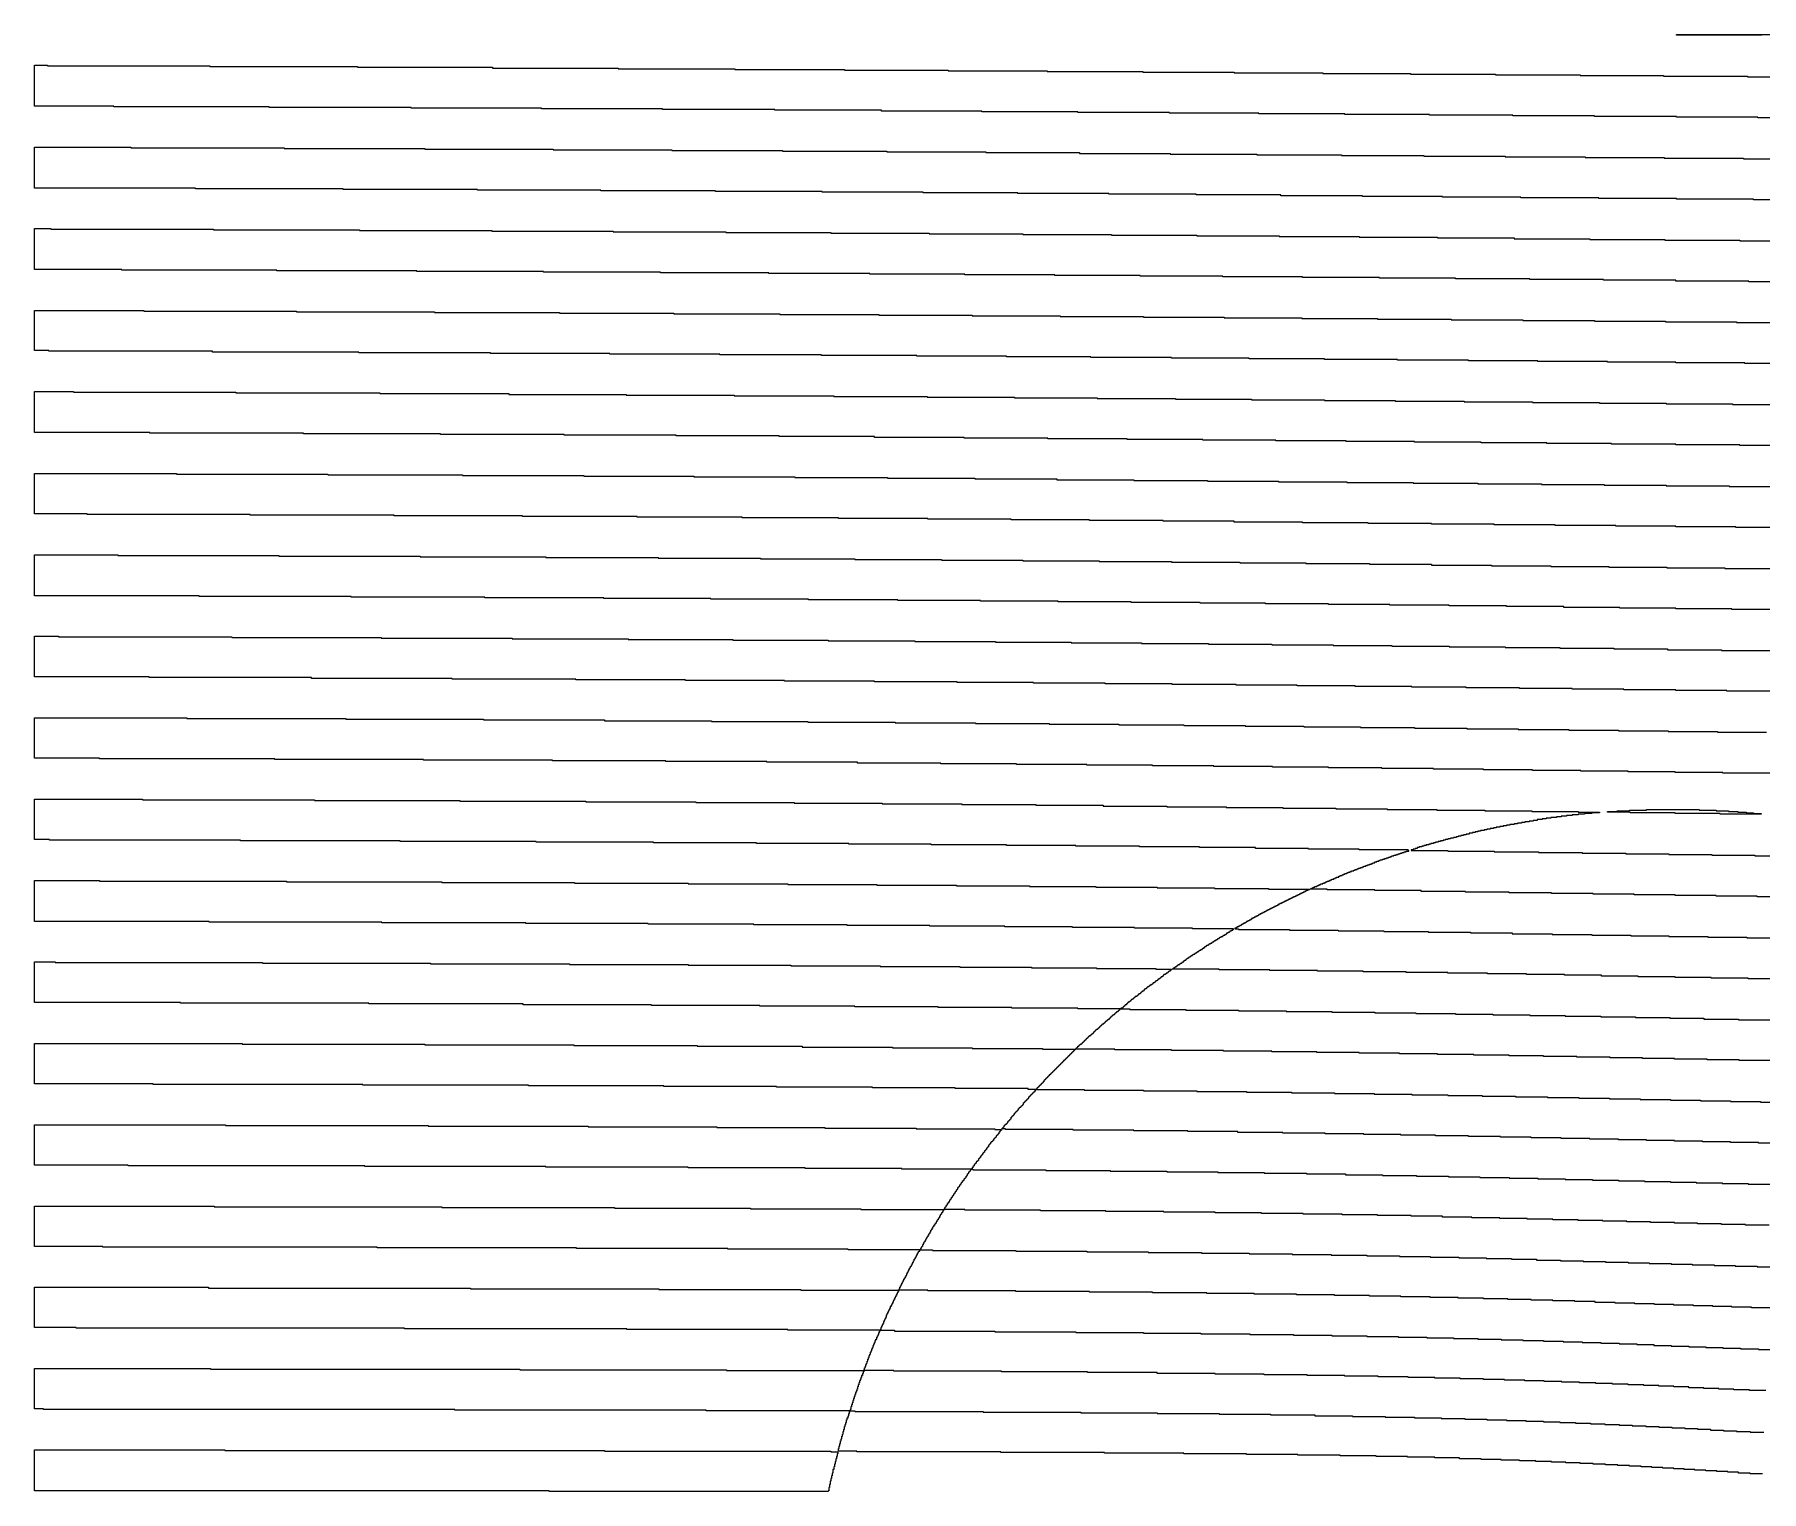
# Model space of a CAD drawing. Extents: x 600 to 5400, y 600 to 5400.
# Drawn here: x 600 to 3130, y 3266 to 5400 of the extents above; entities that cross this region are included whole.
import ezdxf

# ---------------------------------------------------------------- set-up
doc = ezdxf.new("R2010")
doc.units = 0
doc.layers.add('LG_11_W2000_ZP600_INV_LL', color=5, linetype='CONTINUOUS')

msp = doc.modelspace()

# ---------------------------------------------------------------- linework, layer by layer
at = {"layer": 'LG_11_W2000_ZP600_INV_LL'}
for points in [[(3131, 5399), (3006, 5399), (3006, 5400), (5400, 5400)], [(3245, 5278), (3125, 5278), (3125, 5279), (3006, 5279), (3006, 5280), (2886, 5280), (2886, 5281), (2766, 5281), (2766, 5282), (2644, 5282), (2644, 5283), (2520, 5283), (2520, 5284), (2394, 5284), (2394, 5285), (2263, 5285), (2263, 5286), (2129, 5286), (2129, 5287), (1988, 5287), (1988, 5288), (1841, 5288), (1841, 5289), (1685, 5289), (1685, 5290), (1520, 5290), (1520, 5291), (1343, 5291), (1343, 5292), (1152, 5292), (1152, 5293), (944, 5293), (944, 5294), (716, 5294), (716, 5295), (600, 5295), (600, 5355), (619, 5355), (619, 5354), (857, 5354), (857, 5353), (1073, 5353), (1073, 5352), (1271, 5352), (1271, 5351), (1455, 5351), (1455, 5350), (1626, 5350), (1626, 5349), (1787, 5349), (1787, 5348), (1939, 5348), (1939, 5347), (2084, 5347), (2084, 5346), (2224, 5346), (2224, 5345), (2358, 5345), (2358, 5344), (2488, 5344), (2488, 5343), (2616, 5343), (2616, 5342), (2741, 5342), (2741, 5341), (2865, 5341), (2865, 5340), (2987, 5340), (2987, 5339), (3110, 5339), (3110, 5338), (3233, 5338)], [(3232, 5158), (3119, 5158), (3119, 5159), (3006, 5159), (3006, 5160), (2892, 5160), (2892, 5161), (2778, 5161), (2778, 5162), (2663, 5162), (2663, 5163), (2546, 5163), (2546, 5164), (2426, 5164), (2426, 5165), (2302, 5165), (2302, 5166), (2174, 5166), (2174, 5167), (2041, 5167), (2041, 5168), (1902, 5168), (1902, 5169), (1754, 5169), (1754, 5170), (1598, 5170), (1598, 5171), (1430, 5171), (1430, 5172), (1249, 5172), (1249, 5173), (1052, 5173), (1052, 5174), (836, 5174), (836, 5175), (600, 5175), (600, 5235), (741, 5235), (741, 5234), (966, 5234), (966, 5233), (1172, 5233), (1172, 5232), (1360, 5232), (1360, 5231), (1534, 5231), (1534, 5230), (1696, 5230), (1696, 5229), (1849, 5229), (1849, 5228), (1994, 5228), (1994, 5227), (2131, 5227), (2131, 5226), (2264, 5226), (2264, 5225), (2391, 5225), (2391, 5224), (2515, 5224), (2515, 5223), (2636, 5223), (2636, 5222), (2755, 5222), (2755, 5221), (2872, 5221), (2872, 5220), (2988, 5220), (2988, 5219), (3104, 5219), (3104, 5218), (3221, 5218)], [(3220, 5038), (3112, 5038), (3112, 5039), (3005, 5039), (3005, 5040), (2899, 5040), (2899, 5041), (2791, 5041), (2791, 5042), (2682, 5042), (2682, 5043), (2571, 5043), (2571, 5044), (2458, 5044), (2458, 5045), (2341, 5045), (2341, 5046), (2220, 5046), (2220, 5047), (2095, 5047), (2095, 5048), (1963, 5048), (1963, 5049), (1824, 5049), (1824, 5050), (1676, 5050), (1676, 5051), (1517, 5051), (1517, 5052), (1346, 5052), (1346, 5053), (1160, 5053), (1160, 5054), (955, 5054), (955, 5055), (728, 5055), (728, 5056), (600, 5056), (600, 5116), (624, 5116), (624, 5115), (862, 5115), (862, 5114), (1076, 5114), (1076, 5113), (1270, 5113), (1270, 5112), (1448, 5112), (1448, 5111), (1613, 5111), (1613, 5110), (1767, 5110), (1767, 5109), (1911, 5109), (1911, 5108), (2048, 5108), (2048, 5107), (2178, 5107), (2178, 5106), (2303, 5106), (2303, 5105), (2424, 5105), (2424, 5104), (2541, 5104), (2541, 5103), (2656, 5103), (2656, 5102), (2768, 5102), (2768, 5101), (2879, 5101), (2879, 5100), (2989, 5100), (2989, 5099), (3099, 5099), (3099, 5098), (3209, 5098)], [(3207, 4918), (3106, 4918), (3106, 4919), (3005, 4919), (3005, 4920), (2905, 4920), (2905, 4921), (2803, 4921), (2803, 4922), (2701, 4922), (2701, 4923), (2597, 4923), (2597, 4924), (2490, 4924), (2490, 4925), (2380, 4925), (2380, 4926), (2266, 4926), (2266, 4927), (2148, 4927), (2148, 4928), (2024, 4928), (2024, 4929), (1893, 4929), (1893, 4930), (1753, 4930), (1753, 4931), (1604, 4931), (1604, 4932), (1443, 4932), (1443, 4933), (1268, 4933), (1268, 4934), (1075, 4934), (1075, 4935), (861, 4935), (861, 4936), (621, 4936), (621, 4937), (600, 4937), (600, 4996), (760, 4996), (760, 4995), (984, 4995), (984, 4994), (1186, 4994), (1186, 4993), (1369, 4993), (1369, 4992), (1537, 4992), (1537, 4991), (1692, 4991), (1692, 4990), (1837, 4990), (1837, 4989), (1974, 4989), (1974, 4988), (2103, 4988), (2103, 4987), (2225, 4987), (2225, 4986), (2343, 4986), (2343, 4985), (2457, 4985), (2457, 4984), (2568, 4984), (2568, 4983), (2676, 4983), (2676, 4982), (2781, 4982), (2781, 4981), (2886, 4981), (2886, 4980), (2990, 4980), (2990, 4979), (3094, 4979), (3094, 4978), (3198, 4978)], [(3194, 4798), (3099, 4798), (3099, 4799), (3005, 4799), (3005, 4800), (2911, 4800), (2911, 4801), (2816, 4801), (2816, 4802), (2720, 4802), (2720, 4803), (2622, 4803), (2622, 4804), (2522, 4804), (2522, 4805), (2419, 4805), (2419, 4806), (2312, 4806), (2312, 4807), (2201, 4807), (2201, 4808), (2085, 4808), (2085, 4809), (1962, 4809), (1962, 4810), (1831, 4810), (1831, 4811), (1691, 4811), (1691, 4812), (1540, 4812), (1540, 4813), (1376, 4813), (1376, 4814), (1195, 4814), (1195, 4815), (994, 4815), (994, 4816), (769, 4816), (769, 4817), (600, 4817), (600, 4877), (657, 4877), (657, 4876), (895, 4876), (895, 4875), (1106, 4875), (1106, 4874), (1295, 4874), (1295, 4873), (1467, 4873), (1467, 4872), (1625, 4872), (1625, 4871), (1771, 4871), (1771, 4870), (1908, 4870), (1908, 4869), (2036, 4869), (2036, 4868), (2157, 4868), (2157, 4867), (2272, 4867), (2272, 4866), (2383, 4866), (2383, 4865), (2490, 4865), (2490, 4864), (2594, 4864), (2594, 4863), (2695, 4863), (2695, 4862), (2795, 4862), (2795, 4861), (2893, 4861), (2893, 4860), (2991, 4860), (2991, 4859), (3088, 4859), (3088, 4858), (3186, 4858)], [(3181, 4678), (3093, 4678), (3093, 4679), (3005, 4679), (3005, 4680), (2917, 4680), (2917, 4681), (2828, 4681), (2828, 4682), (2739, 4682), (2739, 4683), (2647, 4683), (2647, 4684), (2554, 4684), (2554, 4685), (2458, 4685), (2458, 4686), (2358, 4686), (2358, 4687), (2254, 4687), (2254, 4688), (2146, 4688), (2146, 4689), (2031, 4689), (2031, 4690), (1909, 4690), (1909, 4691), (1778, 4691), (1778, 4692), (1637, 4692), (1637, 4693), (1483, 4693), (1483, 4694), (1315, 4694), (1315, 4695), (1127, 4695), (1127, 4696), (916, 4696), (916, 4697), (677, 4697), (677, 4698), (600, 4698), (600, 4757), (808, 4757), (808, 4756), (1030, 4756), (1030, 4755), (1227, 4755), (1227, 4754), (1405, 4754), (1405, 4753), (1566, 4753), (1566, 4752), (1714, 4752), (1714, 4751), (1850, 4751), (1850, 4750), (1978, 4750), (1978, 4749), (2098, 4749), (2098, 4748), (2211, 4748), (2211, 4747), (2319, 4747), (2319, 4746), (2423, 4746), (2423, 4745), (2523, 4745), (2523, 4744), (2620, 4744), (2620, 4743), (2715, 4743), (2715, 4742), (2808, 4742), (2808, 4741), (2900, 4741), (2900, 4740), (2991, 4740), (2991, 4739), (3083, 4739), (3083, 4738), (3174, 4738)], [(3169, 4558), (3087, 4558), (3087, 4559), (3005, 4559), (3005, 4560), (2923, 4560), (2923, 4561), (2841, 4561), (2841, 4562), (2757, 4562), (2757, 4563), (2673, 4563), (2673, 4564), (2586, 4564), (2586, 4565), (2496, 4565), (2496, 4566), (2404, 4566), (2404, 4567), (2308, 4567), (2308, 4568), (2207, 4568), (2207, 4569), (2100, 4569), (2100, 4570), (1986, 4570), (1986, 4571), (1865, 4571), (1865, 4572), (1734, 4572), (1734, 4573), (1591, 4573), (1591, 4574), (1434, 4574), (1434, 4575), (1260, 4575), (1260, 4576), (1064, 4576), (1064, 4577), (841, 4577), (841, 4578), (600, 4578), (600, 4638), (722, 4638), (722, 4637), (958, 4637), (958, 4636), (1165, 4636), (1165, 4635), (1349, 4635), (1349, 4634), (1514, 4634), (1514, 4633), (1664, 4633), (1664, 4632), (1802, 4632), (1802, 4631), (1929, 4631), (1929, 4630), (2048, 4630), (2048, 4629), (2160, 4629), (2160, 4628), (2266, 4628), (2266, 4627), (2366, 4627), (2366, 4626), (2463, 4626), (2463, 4625), (2556, 4625), (2556, 4624), (2647, 4624), (2647, 4623), (2735, 4623), (2735, 4622), (2822, 4622), (2822, 4621), (2907, 4621), (2907, 4620), (2992, 4620), (2992, 4619), (3077, 4619), (3077, 4618), (3162, 4618)], [(3156, 4438), (3080, 4438), (3080, 4439), (3005, 4439), (3005, 4440), (2929, 4440), (2929, 4441), (2853, 4441), (2853, 4442), (2776, 4442), (2776, 4443), (2698, 4443), (2698, 4444), (2618, 4444), (2618, 4445), (2535, 4445), (2535, 4446), (2450, 4446), (2450, 4447), (2361, 4447), (2361, 4448), (2267, 4448), (2267, 4449), (2169, 4449), (2169, 4450), (2064, 4450), (2064, 4451), (1952, 4451), (1952, 4452), (1831, 4452), (1831, 4453), (1699, 4453), (1699, 4454), (1554, 4454), (1554, 4455), (1393, 4455), (1393, 4456), (1212, 4456), (1212, 4457), (1006, 4457), (1006, 4458), (768, 4458), (768, 4459), (600, 4459), (600, 4519), (635, 4519), (635, 4518), (889, 4518), (889, 4517), (1108, 4517), (1108, 4516), (1300, 4516), (1300, 4515), (1470, 4515), (1470, 4514), (1623, 4514), (1623, 4513), (1763, 4513), (1763, 4512), (1890, 4512), (1890, 4511), (2008, 4511), (2008, 4510), (2119, 4510), (2119, 4509), (2222, 4509), (2222, 4508), (2320, 4508), (2320, 4507), (2413, 4507), (2413, 4506), (2503, 4506), (2503, 4505), (2589, 4505), (2589, 4504), (2673, 4504), (2673, 4503), (2755, 4503), (2755, 4502), (2835, 4502), (2835, 4501), (2914, 4501), (2914, 4500), (2993, 4500), (2993, 4499), (3072, 4499), (3072, 4498), (3150, 4498)], [(3143, 4318), (3074, 4318), (3074, 4319), (3004, 4319), (3004, 4320), (2935, 4320), (2935, 4321), (2866, 4321), (2866, 4322), (2795, 4322), (2795, 4323), (2723, 4323), (2723, 4324), (2650, 4324), (2650, 4325), (2574, 4325), (2574, 4326), (2496, 4326), (2496, 4327), (2414, 4327), (2414, 4328), (2328, 4328), (2328, 4329), (2238, 4329), (2238, 4330), (2142, 4330), (2142, 4331), (2039, 4331), (2039, 4332), (1928, 4332), (1928, 4333), (1806, 4333), (1806, 4334), (1673, 4334), (1673, 4335), (1525, 4335), (1525, 4336), (1359, 4336), (1359, 4337), (1170, 4337), (1170, 4338), (952, 4338), (952, 4339), (695, 4339), (695, 4340), (600, 4340), (600, 4399), (823, 4399), (823, 4398), (1056, 4398), (1056, 4397), (1258, 4397), (1258, 4396), (1435, 4396), (1435, 4395), (1592, 4395), (1592, 4394), (1733, 4394), (1733, 4393), (1861, 4393), (1861, 4392), (1979, 4392), (1979, 4391), (2087, 4391), (2087, 4390), (2189, 4390), (2189, 4389), (2284, 4389), (2284, 4388), (2374, 4388), (2374, 4387), (2460, 4387), (2460, 4386), (2543, 4386), (2543, 4385), (2622, 4385), (2622, 4384), (2699, 4384), (2699, 4383), (2774, 4383), (2774, 4382), (2848, 4382), (2848, 4381), (2921, 4381), (2921, 4380), (2994, 4380), (2994, 4379), (3066, 4379), (3066, 4378), (3138, 4378)], [(3184, 4137), (3124, 4137), (3124, 4138), (3064, 4138), (3064, 4139), (3004, 4139), (3004, 4140), (2944, 4140), (2944, 4141), (2884, 4141), (2884, 4142), (2823, 4142), (2823, 4143), (2761, 4143), (2761, 4144), (2697, 4144), (2697, 4145), (2632, 4145), (2632, 4146), (2564, 4146), (2564, 4147), (2494, 4147), (2494, 4148), (2470, 4148), (2470, 4149), (2472, 4149), (2472, 4150), (2474, 4150), (2474, 4151), (2476, 4151), (2476, 4152), (2479, 4152), (2479, 4153), (2481, 4153), (2481, 4154), (2483, 4154), (2483, 4155), (2485, 4155), (2485, 4156), (2488, 4156), (2488, 4157), (2490, 4157), (2490, 4158), (2492, 4158), (2492, 4159), (2494, 4159), (2494, 4160), (2497, 4160), (2497, 4161), (2499, 4161), (2499, 4162), (2501, 4162), (2501, 4163), (2504, 4163), (2504, 4164), (2506, 4164), (2506, 4165), (2508, 4165), (2508, 4166), (2511, 4166), (2511, 4167), (2513, 4167), (2513, 4168), (2516, 4168), (2516, 4169), (2518, 4169), (2518, 4170), (2520, 4170), (2520, 4171), (2523, 4171), (2523, 4172), (2525, 4172), (2525, 4173), (2528, 4173), (2528, 4174), (2530, 4174), (2530, 4175), (2533, 4175), (2533, 4176), (2535, 4176), (2535, 4177), (2538, 4177), (2538, 4178), (2540, 4178), (2540, 4179), (2543, 4179), (2543, 4180), (2546, 4180), (2546, 4181), (2548, 4181), (2548, 4182), (2551, 4182), (2551, 4183), (2553, 4183), (2553, 4184), (2556, 4184), (2556, 4185), (2559, 4185), (2559, 4186), (2561, 4186), (2561, 4187), (2564, 4187), (2564, 4188), (2567, 4188), (2567, 4189), (2570, 4189), (2570, 4190), (2572, 4190), (2572, 4191), (2575, 4191), (2575, 4192), (2578, 4192), (2578, 4193), (2581, 4193), (2581, 4194), (2584, 4194), (2584, 4195), (2587, 4195), (2587, 4196), (2589, 4196), (2589, 4197), (2592, 4197), (2592, 4198), (2595, 4198), (2595, 4199), (2598, 4199), (2598, 4200), (2601, 4200), (2601, 4201), (2604, 4201), (2604, 4202), (2607, 4202), (2607, 4203), (2610, 4203), (2610, 4204), (2614, 4204), (2614, 4205), (2613, 4205), (2613, 4206), (2541, 4206), (2541, 4207), (2467, 4207), (2467, 4208), (2389, 4208), (2389, 4209), (2307, 4209), (2307, 4210), (2219, 4210), (2219, 4211), (2126, 4211), (2126, 4212), (2024, 4212), (2024, 4213), (1914, 4213), (1914, 4214), (1793, 4214), (1793, 4215), (1658, 4215), (1658, 4216), (1507, 4216), (1507, 4217), (1335, 4217), (1335, 4218), (1136, 4218), (1136, 4219), (902, 4219), (902, 4220), (622, 4220), (622, 4221), (600, 4221), (600, 4280), (758, 4280), (758, 4279), (1010, 4279), (1010, 4278), (1223, 4278), (1223, 4277), (1408, 4277), (1408, 4276), (1569, 4276), (1569, 4275), (1713, 4275), (1713, 4274), (1842, 4274), (1842, 4273), (1959, 4273), (1959, 4272), (2067, 4272), (2067, 4271), (2166, 4271), (2166, 4270), (2259, 4270), (2259, 4269), (2346, 4269), (2346, 4268), (2429, 4268), (2429, 4267), (2507, 4267), (2507, 4266), (2582, 4266), (2582, 4265), (2655, 4265), (2655, 4264), (2725, 4264), (2725, 4263), (2794, 4263), (2794, 4262), (2862, 4262), (2862, 4261), (2893, 4261), (2893, 4260), (2882, 4260), (2882, 4259), (2871, 4259), (2871, 4258), (2862, 4258), (2862, 4257), (2853, 4257), (2853, 4256), (2845, 4256), (2845, 4255), (2837, 4255), (2837, 4254), (2830, 4254), (2830, 4253), (2822, 4253), (2822, 4252), (2815, 4252), (2815, 4251), (2809, 4251), (2809, 4250), (2802, 4250), (2802, 4249), (2796, 4249), (2796, 4248), (2790, 4248), (2790, 4247), (2784, 4247), (2784, 4246), (2779, 4246), (2779, 4245), (2773, 4245), (2773, 4244), (2768, 4244), (2768, 4243), (2762, 4243), (2762, 4242), (2757, 4242), (2757, 4241), (2752, 4241), (2752, 4240), (2747, 4240), (2747, 4239), (2742, 4239), (2742, 4238), (2738, 4238), (2738, 4237), (2733, 4237), (2733, 4236), (2728, 4236), (2728, 4235), (2724, 4235), (2724, 4234), (2719, 4234), (2719, 4233), (2715, 4233), (2715, 4232), (2711, 4232), (2711, 4231), (2707, 4231), (2707, 4230), (2702, 4230), (2702, 4229), (2698, 4229), (2698, 4228), (2694, 4228), (2694, 4227), (2690, 4227), (2690, 4226), (2686, 4226), (2686, 4225), (2683, 4225), (2683, 4224), (2679, 4224), (2679, 4223), (2675, 4223), (2675, 4222), (2671, 4222), (2671, 4221), (2667, 4221), (2667, 4220), (2664, 4220), (2664, 4219), (2660, 4219), (2660, 4218), (2657, 4218), (2657, 4217), (2653, 4217), (2653, 4216), (2650, 4216), (2650, 4215), (2646, 4215), (2646, 4214), (2643, 4214), (2643, 4213), (2639, 4213), (2639, 4212), (2636, 4212), (2636, 4211), (2633, 4211), (2633, 4210), (2629, 4210), (2629, 4209), (2626, 4209), (2626, 4208), (2623, 4208), (2623, 4207), (2620, 4207), (2620, 4206), (2617, 4206), (2617, 4205), (2671, 4205), (2671, 4204), (2739, 4204), (2739, 4203), (2804, 4203), (2804, 4202), (2868, 4202), (2868, 4201), (2932, 4201), (2932, 4200), (2995, 4200), (2995, 4199), (3058, 4199), (3058, 4198), (3121, 4198), (3121, 4197), (3184, 4197)], [(3165, 4017), (3111, 4017), (3111, 4018), (3057, 4018), (3057, 4019), (3004, 4019), (3004, 4020), (2950, 4020), (2950, 4021), (2896, 4021), (2896, 4022), (2842, 4022), (2842, 4023), (2786, 4023), (2786, 4024), (2729, 4024), (2729, 4025), (2671, 4025), (2671, 4026), (2610, 4026), (2610, 4027), (2547, 4027), (2547, 4028), (2480, 4028), (2480, 4029), (2410, 4029), (2410, 4030), (2336, 4030), (2336, 4031), (2268, 4031), (2268, 4032), (2269, 4032), (2269, 4033), (2271, 4033), (2271, 4034), (2272, 4034), (2272, 4035), (2274, 4035), (2274, 4036), (2275, 4036), (2275, 4037), (2276, 4037), (2276, 4038), (2278, 4038), (2278, 4039), (2279, 4039), (2279, 4040), (2281, 4040), (2281, 4041), (2282, 4041), (2282, 4042), (2284, 4042), (2284, 4043), (2285, 4043), (2285, 4044), (2287, 4044), (2287, 4045), (2288, 4045), (2288, 4046), (2289, 4046), (2289, 4047), (2291, 4047), (2291, 4048), (2292, 4048), (2292, 4049), (2294, 4049), (2294, 4050), (2295, 4050), (2295, 4051), (2297, 4051), (2297, 4052), (2298, 4052), (2298, 4053), (2300, 4053), (2300, 4054), (2301, 4054), (2301, 4055), (2303, 4055), (2303, 4056), (2304, 4056), (2304, 4057), (2306, 4057), (2306, 4058), (2307, 4058), (2307, 4059), (2309, 4059), (2309, 4060), (2311, 4060), (2311, 4061), (2312, 4061), (2312, 4062), (2314, 4062), (2314, 4063), (2315, 4063), (2315, 4064), (2317, 4064), (2317, 4065), (2318, 4065), (2318, 4066), (2320, 4066), (2320, 4067), (2321, 4067), (2321, 4068), (2323, 4068), (2323, 4069), (2325, 4069), (2325, 4070), (2326, 4070), (2326, 4071), (2328, 4071), (2328, 4072), (2329, 4072), (2329, 4073), (2331, 4073), (2331, 4074), (2333, 4074), (2333, 4075), (2334, 4075), (2334, 4076), (2336, 4076), (2336, 4077), (2337, 4077), (2337, 4078), (2339, 4078), (2339, 4079), (2341, 4079), (2341, 4080), (2342, 4080), (2342, 4081), (2344, 4081), (2344, 4082), (2346, 4082), (2346, 4083), (2347, 4083), (2347, 4084), (2349, 4084), (2349, 4085), (2351, 4085), (2351, 4086), (2352, 4086), (2352, 4087), (2354, 4087), (2354, 4088), (2356, 4088), (2356, 4089), (2357, 4089), (2357, 4090), (2297, 4090), (2297, 4091), (2212, 4091), (2212, 4092), (2121, 4092), (2121, 4093), (2022, 4093), (2022, 4094), (1912, 4094), (1912, 4095), (1791, 4095), (1791, 4096), (1654, 4096), (1654, 4097), (1499, 4097), (1499, 4098), (1320, 4098), (1320, 4099), (1109, 4099), (1109, 4100), (856, 4100), (856, 4101), (600, 4101), (600, 4161), (695, 4161), (695, 4160), (969, 4160), (969, 4159), (1197, 4159), (1197, 4158), (1391, 4158), (1391, 4157), (1558, 4157), (1558, 4156), (1704, 4156), (1704, 4155), (1834, 4155), (1834, 4154), (1951, 4154), (1951, 4153), (2058, 4153), (2058, 4152), (2155, 4152), (2155, 4151), (2245, 4151), (2245, 4150), (2329, 4150), (2329, 4149), (2408, 4149), (2408, 4148), (2468, 4148), (2468, 4147), (2466, 4147), (2466, 4146), (2463, 4146), (2463, 4145), (2461, 4145), (2461, 4144), (2459, 4144), (2459, 4143), (2457, 4143), (2457, 4142), (2455, 4142), (2455, 4141), (2453, 4141), (2453, 4140), (2451, 4140), (2451, 4139), (2449, 4139), (2449, 4138), (2447, 4138), (2447, 4137), (2445, 4137), (2445, 4136), (2443, 4136), (2443, 4135), (2441, 4135), (2441, 4134), (2439, 4134), (2439, 4133), (2437, 4133), (2437, 4132), (2435, 4132), (2435, 4131), (2433, 4131), (2433, 4130), (2431, 4130), (2431, 4129), (2429, 4129), (2429, 4128), (2427, 4128), (2427, 4127), (2425, 4127), (2425, 4126), (2423, 4126), (2423, 4125), (2421, 4125), (2421, 4124), (2419, 4124), (2419, 4123), (2417, 4123), (2417, 4122), (2415, 4122), (2415, 4121), (2413, 4121), (2413, 4120), (2411, 4120), (2411, 4119), (2409, 4119), (2409, 4118), (2407, 4118), (2407, 4117), (2405, 4117), (2405, 4116), (2404, 4116), (2404, 4115), (2402, 4115), (2402, 4114), (2400, 4114), (2400, 4113), (2398, 4113), (2398, 4112), (2396, 4112), (2396, 4111), (2394, 4111), (2394, 4110), (2393, 4110), (2393, 4109), (2391, 4109), (2391, 4108), (2389, 4108), (2389, 4107), (2387, 4107), (2387, 4106), (2385, 4106), (2385, 4105), (2383, 4105), (2383, 4104), (2382, 4104), (2382, 4103), (2380, 4103), (2380, 4102), (2378, 4102), (2378, 4101), (2376, 4101), (2376, 4100), (2375, 4100), (2375, 4099), (2373, 4099), (2373, 4098), (2371, 4098), (2371, 4097), (2369, 4097), (2369, 4096), (2368, 4096), (2368, 4095), (2366, 4095), (2366, 4094), (2364, 4094), (2364, 4093), (2362, 4093), (2362, 4092), (2361, 4092), (2361, 4091), (2359, 4091), (2359, 4090), (2364, 4090), (2364, 4089), (2439, 4089), (2439, 4088), (2510, 4088), (2510, 4087), (2577, 4087), (2577, 4086), (2642, 4086), (2642, 4085), (2704, 4085), (2704, 4084), (2765, 4084), (2765, 4083), (2824, 4083), (2824, 4082), (2882, 4082), (2882, 4081), (2939, 4081), (2939, 4080), (2995, 4080), (2995, 4079), (3052, 4079), (3052, 4078), (3109, 4078), (3109, 4077), (3166, 4077)], [(3146, 3897), (3098, 3897), (3098, 3898), (3051, 3898), (3051, 3899), (3003, 3899), (3003, 3900), (2956, 3900), (2956, 3901), (2909, 3901), (2909, 3902), (2860, 3902), (2860, 3903), (2811, 3903), (2811, 3904), (2761, 3904), (2761, 3905), (2709, 3905), (2709, 3906), (2656, 3906), (2656, 3907), (2600, 3907), (2600, 3908), (2541, 3908), (2541, 3909), (2479, 3909), (2479, 3910), (2413, 3910), (2413, 3911), (2342, 3911), (2342, 3912), (2266, 3912), (2266, 3913), (2183, 3913), (2183, 3914), (2126, 3914), (2126, 3915), (2127, 3915), (2127, 3916), (2128, 3916), (2128, 3917), (2129, 3917), (2129, 3918), (2130, 3918), (2130, 3919), (2131, 3919), (2131, 3920), (2132, 3920), (2132, 3921), (2134, 3921), (2134, 3922), (2135, 3922), (2135, 3923), (2136, 3923), (2136, 3924), (2137, 3924), (2137, 3925), (2138, 3925), (2138, 3926), (2139, 3926), (2139, 3927), (2140, 3927), (2140, 3928), (2141, 3928), (2141, 3929), (2142, 3929), (2142, 3930), (2143, 3930), (2143, 3931), (2144, 3931), (2144, 3932), (2145, 3932), (2145, 3933), (2146, 3933), (2146, 3934), (2148, 3934), (2148, 3935), (2149, 3935), (2149, 3936), (2150, 3936), (2150, 3937), (2151, 3937), (2151, 3938), (2152, 3938), (2152, 3939), (2153, 3939), (2153, 3940), (2154, 3940), (2154, 3941), (2155, 3941), (2155, 3942), (2156, 3942), (2156, 3943), (2158, 3943), (2158, 3944), (2159, 3944), (2159, 3945), (2160, 3945), (2160, 3946), (2161, 3946), (2161, 3947), (2162, 3947), (2162, 3948), (2163, 3948), (2163, 3949), (2164, 3949), (2164, 3950), (2165, 3950), (2165, 3951), (2167, 3951), (2167, 3952), (2168, 3952), (2168, 3953), (2169, 3953), (2169, 3954), (2170, 3954), (2170, 3955), (2171, 3955), (2171, 3956), (2172, 3956), (2172, 3957), (2173, 3957), (2173, 3958), (2175, 3958), (2175, 3959), (2176, 3959), (2176, 3960), (2177, 3960), (2177, 3961), (2178, 3961), (2178, 3962), (2179, 3962), (2179, 3963), (2180, 3963), (2180, 3964), (2182, 3964), (2182, 3965), (2183, 3965), (2183, 3966), (2184, 3966), (2184, 3967), (2185, 3967), (2185, 3968), (2186, 3968), (2186, 3969), (2188, 3969), (2188, 3970), (2189, 3970), (2189, 3971), (2190, 3971), (2190, 3972), (2191, 3972), (2191, 3973), (2129, 3973), (2129, 3974), (2032, 3974), (2032, 3975), (1924, 3975), (1924, 3976), (1802, 3976), (1802, 3977), (1663, 3977), (1663, 3978), (1504, 3978), (1504, 3979), (1316, 3979), (1316, 3980), (1090, 3980), (1090, 3981), (814, 3981), (814, 3982), (600, 3982), (600, 4042), (630, 4042), (630, 4041), (934, 4041), (934, 4040), (1180, 4040), (1180, 4039), (1384, 4039), (1384, 4038), (1558, 4038), (1558, 4037), (1708, 4037), (1708, 4036), (1839, 4036), (1839, 4035), (1956, 4035), (1956, 4034), (2061, 4034), (2061, 4033), (2156, 4033), (2156, 4032), (2243, 4032), (2243, 4031), (2266, 4031), (2266, 4030), (2265, 4030), (2265, 4029), (2264, 4029), (2264, 4028), (2262, 4028), (2262, 4027), (2261, 4027), (2261, 4026), (2260, 4026), (2260, 4025), (2258, 4025), (2258, 4024), (2257, 4024), (2257, 4023), (2255, 4023), (2255, 4022), (2254, 4022), (2254, 4021), (2253, 4021), (2253, 4020), (2251, 4020), (2251, 4019), (2250, 4019), (2250, 4018), (2249, 4018), (2249, 4017), (2247, 4017), (2247, 4016), (2246, 4016), (2246, 4015), (2245, 4015), (2245, 4014), (2243, 4014), (2243, 4013), (2242, 4013), (2242, 4012), (2241, 4012), (2241, 4011), (2239, 4011), (2239, 4010), (2238, 4010), (2238, 4009), (2237, 4009), (2237, 4008), (2235, 4008), (2235, 4007), (2234, 4007), (2234, 4006), (2233, 4006), (2233, 4005), (2231, 4005), (2231, 4004), (2230, 4004), (2230, 4003), (2229, 4003), (2229, 4002), (2227, 4002), (2227, 4001), (2226, 4001), (2226, 4000), (2225, 4000), (2225, 3999), (2223, 3999), (2223, 3998), (2222, 3998), (2222, 3997), (2221, 3997), (2221, 3996), (2220, 3996), (2220, 3995), (2218, 3995), (2218, 3994), (2217, 3994), (2217, 3993), (2216, 3993), (2216, 3992), (2215, 3992), (2215, 3991), (2213, 3991), (2213, 3990), (2212, 3990), (2212, 3989), (2211, 3989), (2211, 3988), (2210, 3988), (2210, 3987), (2208, 3987), (2208, 3986), (2207, 3986), (2207, 3985), (2206, 3985), (2206, 3984), (2205, 3984), (2205, 3983), (2203, 3983), (2203, 3982), (2202, 3982), (2202, 3981), (2201, 3981), (2201, 3980), (2200, 3980), (2200, 3979), (2198, 3979), (2198, 3978), (2197, 3978), (2197, 3977), (2196, 3977), (2196, 3976), (2195, 3976), (2195, 3975), (2194, 3975), (2194, 3974), (2192, 3974), (2192, 3973), (2205, 3973), (2205, 3972), (2287, 3972), (2287, 3971), (2364, 3971), (2364, 3970), (2434, 3970), (2434, 3969), (2501, 3969), (2501, 3968), (2564, 3968), (2564, 3967), (2624, 3967), (2624, 3966), (2682, 3966), (2682, 3965), (2737, 3965), (2737, 3964), (2791, 3964), (2791, 3963), (2843, 3963), (2843, 3962), (2895, 3962), (2895, 3961), (2946, 3961), (2946, 3960), (2996, 3960), (2996, 3959), (3046, 3959), (3046, 3958), (3097, 3958), (3097, 3957), (3148, 3957)], [(3168, 3776), (3126, 3776), (3126, 3777), (3085, 3777), (3085, 3778), (3044, 3778), (3044, 3779), (3003, 3779), (3003, 3780), (2962, 3780), (2962, 3781), (2921, 3781), (2921, 3782), (2879, 3782), (2879, 3783), (2837, 3783), (2837, 3784), (2793, 3784), (2793, 3785), (2748, 3785), (2748, 3786), (2701, 3786), (2701, 3787), (2653, 3787), (2653, 3788), (2602, 3788), (2602, 3789), (2548, 3789), (2548, 3790), (2491, 3790), (2491, 3791), (2429, 3791), (2429, 3792), (2363, 3792), (2363, 3793), (2290, 3793), (2290, 3794), (2211, 3794), (2211, 3795), (2122, 3795), (2122, 3796), (2023, 3796), (2023, 3797), (2018, 3797), (2018, 3798), (2019, 3798), (2019, 3799), (2020, 3799), (2020, 3800), (2021, 3800), (2021, 3802), (2022, 3802), (2022, 3803), (2023, 3803), (2023, 3804), (2024, 3804), (2024, 3805), (2025, 3805), (2025, 3806), (2026, 3806), (2026, 3808), (2027, 3808), (2027, 3809), (2028, 3809), (2028, 3810), (2029, 3810), (2029, 3811), (2030, 3811), (2030, 3812), (2031, 3812), (2031, 3814), (2032, 3814), (2032, 3815), (2033, 3815), (2033, 3816), (2034, 3816), (2034, 3817), (2035, 3817), (2035, 3818), (2036, 3818), (2036, 3820), (2037, 3820), (2037, 3821), (2038, 3821), (2038, 3822), (2039, 3822), (2039, 3823), (2040, 3823), (2040, 3824), (2041, 3824), (2041, 3825), (2042, 3825), (2042, 3827), (2043, 3827), (2043, 3828), (2044, 3828), (2044, 3829), (2045, 3829), (2045, 3830), (2046, 3830), (2046, 3831), (2047, 3831), (2047, 3832), (2048, 3832), (2048, 3833), (2049, 3833), (2049, 3835), (2050, 3835), (2050, 3836), (2051, 3836), (2051, 3837), (2052, 3837), (2052, 3838), (2053, 3838), (2053, 3839), (2054, 3839), (2054, 3840), (2055, 3840), (2055, 3841), (2056, 3841), (2056, 3842), (2057, 3842), (2057, 3844), (2058, 3844), (2058, 3845), (2059, 3845), (2059, 3846), (2060, 3846), (2060, 3847), (2061, 3847), (2061, 3848), (2062, 3848), (2062, 3849), (2063, 3849), (2063, 3850), (2064, 3850), (2064, 3851), (2065, 3851), (2065, 3852), (2066, 3852), (2066, 3854), (2067, 3854), (2067, 3855), (2056, 3855), (2056, 3856), (1949, 3856), (1949, 3857), (1828, 3857), (1828, 3858), (1687, 3858), (1687, 3859), (1522, 3859), (1522, 3860), (1324, 3860), (1324, 3861), (1081, 3861), (1081, 3862), (774, 3862), (774, 3863), (600, 3863), (600, 3922), (904, 3922), (904, 3921), (1172, 3921), (1172, 3920), (1390, 3920), (1390, 3919), (1571, 3919), (1571, 3918), (1725, 3918), (1725, 3917), (1857, 3917), (1857, 3916), (1974, 3916), (1974, 3915), (2077, 3915), (2077, 3914), (2125, 3914), (2125, 3913), (2124, 3913), (2124, 3912), (2123, 3912), (2123, 3911), (2122, 3911), (2122, 3910), (2121, 3910), (2121, 3909), (2120, 3909), (2120, 3908), (2119, 3908), (2119, 3907), (2118, 3907), (2118, 3906), (2117, 3906), (2117, 3905), (2116, 3905), (2116, 3904), (2115, 3904), (2115, 3903), (2114, 3903), (2114, 3902), (2113, 3902), (2113, 3901), (2112, 3901), (2112, 3900), (2111, 3900), (2111, 3899), (2110, 3899), (2110, 3898), (2109, 3898), (2109, 3897), (2108, 3897), (2108, 3896), (2107, 3896), (2107, 3895), (2106, 3895), (2106, 3894), (2105, 3894), (2105, 3893), (2104, 3893), (2104, 3892), (2103, 3892), (2103, 3891), (2102, 3891), (2102, 3890), (2101, 3890), (2101, 3889), (2100, 3889), (2100, 3888), (2099, 3888), (2099, 3887), (2098, 3887), (2098, 3886), (2097, 3886), (2097, 3885), (2096, 3885), (2096, 3884), (2095, 3884), (2095, 3883), (2094, 3883), (2094, 3882), (2093, 3882), (2093, 3881), (2092, 3881), (2092, 3880), (2091, 3880), (2091, 3879), (2090, 3879), (2090, 3878), (2089, 3878), (2089, 3877), (2088, 3877), (2088, 3876), (2087, 3876), (2087, 3875), (2086, 3875), (2086, 3874), (2085, 3874), (2085, 3873), (2084, 3873), (2084, 3872), (2083, 3872), (2083, 3871), (2082, 3871), (2082, 3870), (2081, 3870), (2081, 3869), (2080, 3869), (2080, 3868), (2079, 3868), (2079, 3866), (2078, 3866), (2078, 3865), (2077, 3865), (2077, 3864), (2076, 3864), (2076, 3863), (2075, 3863), (2075, 3862), (2074, 3862), (2074, 3861), (2073, 3861), (2073, 3860), (2072, 3860), (2072, 3859), (2071, 3859), (2071, 3858), (2070, 3858), (2070, 3857), (2069, 3857), (2069, 3856), (2068, 3856), (2068, 3855), (2138, 3855), (2138, 3854), (2225, 3854), (2225, 3853), (2303, 3853), (2303, 3852), (2376, 3852), (2376, 3851), (2442, 3851), (2442, 3850), (2505, 3850), (2505, 3849), (2563, 3849), (2563, 3848), (2618, 3848), (2618, 3847), (2671, 3847), (2671, 3846), (2721, 3846), (2721, 3845), (2770, 3845), (2770, 3844), (2817, 3844), (2817, 3843), (2863, 3843), (2863, 3842), (2908, 3842), (2908, 3841), (2953, 3841), (2953, 3840), (2997, 3840), (2997, 3839), (3041, 3839), (3041, 3838), (3085, 3838), (3085, 3837), (3129, 3837), (3129, 3836), (3174, 3836)], [(3142, 3656), (3107, 3656), (3107, 3657), (3072, 3657), (3072, 3658), (3037, 3658), (3037, 3659), (3003, 3659), (3003, 3660), (2968, 3660), (2968, 3661), (2933, 3661), (2933, 3662), (2898, 3662), (2898, 3663), (2862, 3663), (2862, 3664), (2825, 3664), (2825, 3665), (2787, 3665), (2787, 3666), (2747, 3666), (2747, 3667), (2706, 3667), (2706, 3668), (2663, 3668), (2663, 3669), (2617, 3669), (2617, 3670), (2568, 3670), (2568, 3671), (2516, 3671), (2516, 3672), (2459, 3672), (2459, 3673), (2398, 3673), (2398, 3674), (2330, 3674), (2330, 3675), (2255, 3675), (2255, 3676), (2170, 3676), (2170, 3677), (2074, 3677), (2074, 3678), (1963, 3678), (1963, 3679), (1933, 3679), (1933, 3680), (1934, 3680), (1934, 3682), (1935, 3682), (1935, 3683), (1936, 3683), (1936, 3685), (1937, 3685), (1937, 3686), (1938, 3686), (1938, 3688), (1939, 3688), (1939, 3689), (1940, 3689), (1940, 3691), (1941, 3691), (1941, 3693), (1942, 3693), (1942, 3694), (1943, 3694), (1943, 3696), (1944, 3696), (1944, 3697), (1945, 3697), (1945, 3699), (1946, 3699), (1946, 3700), (1947, 3700), (1947, 3702), (1948, 3702), (1948, 3703), (1949, 3703), (1949, 3705), (1950, 3705), (1950, 3706), (1951, 3706), (1951, 3708), (1952, 3708), (1952, 3709), (1953, 3709), (1953, 3711), (1954, 3711), (1954, 3712), (1955, 3712), (1955, 3713), (1956, 3713), (1956, 3715), (1957, 3715), (1957, 3716), (1958, 3716), (1958, 3718), (1959, 3718), (1959, 3719), (1960, 3719), (1960, 3721), (1961, 3721), (1961, 3722), (1962, 3722), (1962, 3724), (1963, 3724), (1963, 3725), (1964, 3725), (1964, 3726), (1965, 3726), (1965, 3728), (1966, 3728), (1966, 3729), (1967, 3729), (1967, 3731), (1968, 3731), (1968, 3732), (1969, 3732), (1969, 3734), (1970, 3734), (1970, 3735), (1971, 3735), (1971, 3736), (1972, 3736), (1972, 3738), (1871, 3738), (1871, 3739), (1729, 3739), (1729, 3740), (1558, 3740), (1558, 3741), (1349, 3741), (1349, 3742), (1084, 3742), (1084, 3743), (737, 3743), (737, 3744), (600, 3744), (600, 3803), (880, 3803), (880, 3802), (1177, 3802), (1177, 3801), (1411, 3801), (1411, 3800), (1600, 3800), (1600, 3799), (1758, 3799), (1758, 3798), (1892, 3798), (1892, 3797), (2007, 3797), (2007, 3796), (2017, 3796), (2017, 3795), (2016, 3795), (2016, 3794), (2015, 3794), (2015, 3793), (2014, 3793), (2014, 3792), (2013, 3792), (2013, 3790), (2012, 3790), (2012, 3789), (2011, 3789), (2011, 3788), (2010, 3788), (2010, 3787), (2009, 3787), (2009, 3785), (2008, 3785), (2008, 3784), (2007, 3784), (2007, 3783), (2006, 3783), (2006, 3782), (2005, 3782), (2005, 3780), (2004, 3780), (2004, 3779), (2003, 3779), (2003, 3778), (2002, 3778), (2002, 3777), (2001, 3777), (2001, 3775), (2000, 3775), (2000, 3774), (1999, 3774), (1999, 3773), (1998, 3773), (1998, 3771), (1997, 3771), (1997, 3770), (1996, 3770), (1996, 3769), (1995, 3769), (1995, 3767), (1994, 3767), (1994, 3766), (1993, 3766), (1993, 3765), (1992, 3765), (1992, 3763), (1991, 3763), (1991, 3762), (1990, 3762), (1990, 3761), (1989, 3761), (1989, 3759), (1988, 3759), (1988, 3758), (1987, 3758), (1987, 3757), (1986, 3757), (1986, 3755), (1985, 3755), (1985, 3754), (1984, 3754), (1984, 3753), (1983, 3753), (1983, 3751), (1982, 3751), (1982, 3750), (1981, 3750), (1981, 3749), (1980, 3749), (1980, 3747), (1979, 3747), (1979, 3746), (1978, 3746), (1978, 3745), (1977, 3745), (1977, 3743), (1976, 3743), (1976, 3742), (1975, 3742), (1975, 3740), (1974, 3740), (1974, 3739), (1973, 3739), (1973, 3738), (1975, 3738), (1975, 3737), (2082, 3737), (2082, 3736), (2176, 3736), (2176, 3735), (2259, 3735), (2259, 3734), (2334, 3734), (2334, 3733), (2402, 3733), (2402, 3732), (2464, 3732), (2464, 3731), (2521, 3731), (2521, 3730), (2575, 3730), (2575, 3729), (2625, 3729), (2625, 3728), (2672, 3728), (2672, 3727), (2718, 3727), (2718, 3726), (2761, 3726), (2761, 3725), (2803, 3725), (2803, 3724), (2843, 3724), (2843, 3723), (2883, 3723), (2883, 3722), (2921, 3722), (2921, 3721), (2959, 3721), (2959, 3720), (2997, 3720), (2997, 3719), (3035, 3719), (3035, 3718), (3073, 3718), (3073, 3717), (3111, 3717), (3111, 3716), (3149, 3716)], [(3146, 3535), (3116, 3535), (3116, 3536), (3087, 3536), (3087, 3537), (3059, 3537), (3059, 3538), (3031, 3538), (3031, 3539), (3002, 3539), (3002, 3540), (2974, 3540), (2974, 3541), (2945, 3541), (2945, 3542), (2916, 3542), (2916, 3543), (2887, 3543), (2887, 3544), (2857, 3544), (2857, 3545), (2825, 3545), (2825, 3546), (2793, 3546), (2793, 3547), (2759, 3547), (2759, 3548), (2723, 3548), (2723, 3549), (2686, 3549), (2686, 3550), (2645, 3550), (2645, 3551), (2602, 3551), (2602, 3552), (2556, 3552), (2556, 3553), (2505, 3553), (2505, 3554), (2449, 3554), (2449, 3555), (2387, 3555), (2387, 3556), (2318, 3556), (2318, 3557), (2238, 3557), (2238, 3558), (2146, 3558), (2146, 3559), (2038, 3559), (2038, 3560), (1909, 3560), (1909, 3561), (1867, 3561), (1867, 3563), (1868, 3563), (1868, 3565), (1869, 3565), (1869, 3567), (1870, 3567), (1870, 3569), (1871, 3569), (1871, 3571), (1872, 3571), (1872, 3573), (1873, 3573), (1873, 3575), (1874, 3575), (1874, 3577), (1875, 3577), (1875, 3579), (1876, 3579), (1876, 3581), (1877, 3581), (1877, 3583), (1878, 3583), (1878, 3585), (1879, 3585), (1879, 3587), (1880, 3587), (1880, 3589), (1881, 3589), (1881, 3591), (1882, 3591), (1882, 3593), (1883, 3593), (1883, 3595), (1884, 3595), (1884, 3596), (1885, 3596), (1885, 3598), (1886, 3598), (1886, 3600), (1887, 3600), (1887, 3602), (1888, 3602), (1888, 3604), (1889, 3604), (1889, 3606), (1890, 3606), (1890, 3607), (1891, 3607), (1891, 3609), (1892, 3609), (1892, 3611), (1893, 3611), (1893, 3613), (1894, 3613), (1894, 3615), (1895, 3615), (1895, 3617), (1896, 3617), (1896, 3618), (1897, 3618), (1897, 3620), (1792, 3620), (1792, 3621), (1616, 3621), (1616, 3622), (1394, 3622), (1394, 3623), (1102, 3623), (1102, 3624), (700, 3624), (700, 3625), (600, 3625), (600, 3684), (863, 3684), (863, 3683), (1197, 3683), (1197, 3682), (1450, 3682), (1450, 3681), (1649, 3681), (1649, 3680), (1811, 3680), (1811, 3679), (1932, 3679), (1932, 3677), (1931, 3677), (1931, 3675), (1930, 3675), (1930, 3674), (1929, 3674), (1929, 3672), (1928, 3672), (1928, 3671), (1927, 3671), (1927, 3669), (1926, 3669), (1926, 3667), (1925, 3667), (1925, 3666), (1924, 3666), (1924, 3664), (1923, 3664), (1923, 3663), (1922, 3663), (1922, 3661), (1921, 3661), (1921, 3659), (1920, 3659), (1920, 3658), (1919, 3658), (1919, 3656), (1918, 3656), (1918, 3654), (1917, 3654), (1917, 3653), (1916, 3653), (1916, 3651), (1915, 3651), (1915, 3649), (1914, 3649), (1914, 3648), (1913, 3648), (1913, 3646), (1912, 3646), (1912, 3644), (1911, 3644), (1911, 3643), (1910, 3643), (1910, 3641), (1909, 3641), (1909, 3639), (1908, 3639), (1908, 3638), (1907, 3638), (1907, 3636), (1906, 3636), (1906, 3634), (1905, 3634), (1905, 3632), (1904, 3632), (1904, 3631), (1903, 3631), (1903, 3629), (1902, 3629), (1902, 3627), (1901, 3627), (1901, 3625), (1900, 3625), (1900, 3624), (1899, 3624), (1899, 3622), (1898, 3622), (1898, 3620), (1916, 3620), (1916, 3619), (2038, 3619), (2038, 3618), (2142, 3618), (2142, 3617), (2232, 3617), (2232, 3616), (2310, 3616), (2310, 3615), (2380, 3615), (2380, 3614), (2443, 3614), (2443, 3613), (2500, 3613), (2500, 3612), (2552, 3612), (2552, 3611), (2600, 3611), (2600, 3610), (2645, 3610), (2645, 3609), (2687, 3609), (2687, 3608), (2727, 3608), (2727, 3607), (2764, 3607), (2764, 3606), (2801, 3606), (2801, 3605), (2836, 3605), (2836, 3604), (2869, 3604), (2869, 3603), (2902, 3603), (2902, 3602), (2935, 3602), (2935, 3601), (2966, 3601), (2966, 3600), (2998, 3600), (2998, 3599), (3029, 3599), (3029, 3598), (3061, 3598), (3061, 3597), (3092, 3597), (3092, 3596), (3124, 3596), (3124, 3595), (3157, 3595)], [(3137, 3414), (3113, 3414), (3113, 3415), (3090, 3415), (3090, 3416), (3068, 3416), (3068, 3417), (3046, 3417), (3046, 3418), (3024, 3418), (3024, 3419), (3002, 3419), (3002, 3420), (2980, 3420), (2980, 3421), (2958, 3421), (2958, 3422), (2935, 3422), (2935, 3423), (2912, 3423), (2912, 3424), (2888, 3424), (2888, 3425), (2864, 3425), (2864, 3426), (2838, 3426), (2838, 3427), (2812, 3427), (2812, 3428), (2784, 3428), (2784, 3429), (2754, 3429), (2754, 3430), (2723, 3430), (2723, 3431), (2689, 3431), (2689, 3432), (2652, 3432), (2652, 3433), (2613, 3433), (2613, 3434), (2569, 3434), (2569, 3435), (2520, 3435), (2520, 3436), (2465, 3436), (2465, 3437), (2402, 3437), (2402, 3438), (2330, 3438), (2330, 3439), (2245, 3439), (2245, 3440), (2143, 3440), (2143, 3441), (2017, 3441), (2017, 3442), (1859, 3442), (1859, 3443), (1815, 3443), (1815, 3444), (1816, 3444), (1816, 3447), (1817, 3447), (1817, 3449), (1818, 3449), (1818, 3452), (1819, 3452), (1819, 3454), (1820, 3454), (1820, 3457), (1821, 3457), (1821, 3460), (1822, 3460), (1822, 3462), (1823, 3462), (1823, 3465), (1824, 3465), (1824, 3467), (1825, 3467), (1825, 3470), (1826, 3470), (1826, 3472), (1827, 3472), (1827, 3475), (1828, 3475), (1828, 3477), (1829, 3477), (1829, 3480), (1830, 3480), (1830, 3482), (1831, 3482), (1831, 3484), (1832, 3484), (1832, 3487), (1833, 3487), (1833, 3489), (1834, 3489), (1834, 3492), (1835, 3492), (1835, 3494), (1836, 3494), (1836, 3496), (1837, 3496), (1837, 3499), (1838, 3499), (1838, 3501), (1839, 3501), (1839, 3502), (1860, 3502), (1860, 3501), (2007, 3501), (2007, 3500), (2126, 3500), (2126, 3499), (2225, 3499), (2225, 3498), (2309, 3498), (2309, 3497), (2381, 3497), (2381, 3496), (2445, 3496), (2445, 3495), (2501, 3495), (2501, 3494), (2552, 3494), (2552, 3493), (2598, 3493), (2598, 3492), (2640, 3492), (2640, 3491), (2679, 3491), (2679, 3490), (2715, 3490), (2715, 3489), (2749, 3489), (2749, 3488), (2781, 3488), (2781, 3487), (2811, 3487), (2811, 3486), (2840, 3486), (2840, 3485), (2868, 3485), (2868, 3484), (2895, 3484), (2895, 3483), (2922, 3483), (2922, 3482), (2948, 3482), (2948, 3481), (2973, 3481), (2973, 3480), (2998, 3480), (2998, 3479), (3024, 3479), (3024, 3478), (3049, 3478), (3049, 3477), (3074, 3477), (3074, 3476), (3100, 3476), (3100, 3475), (3126, 3475), (3126, 3474), (3152, 3474)], [(3132, 3292), (3114, 3292), (3114, 3293), (3097, 3293), (3097, 3294), (3081, 3294), (3081, 3295), (3065, 3295), (3065, 3296), (3049, 3296), (3049, 3297), (3033, 3297), (3033, 3298), (3017, 3298), (3017, 3299), (3002, 3299), (3002, 3300), (2986, 3300), (2986, 3301), (2970, 3301), (2970, 3302), (2954, 3302), (2954, 3303), (2937, 3303), (2937, 3304), (2920, 3304), (2920, 3305), (2902, 3305), (2902, 3306), (2884, 3306), (2884, 3307), (2865, 3307), (2865, 3308), (2844, 3308), (2844, 3309), (2823, 3309), (2823, 3310), (2800, 3310), (2800, 3311), (2776, 3311), (2776, 3312), (2749, 3312), (2749, 3313), (2720, 3313), (2720, 3314), (2688, 3314), (2688, 3315), (2652, 3315), (2652, 3316), (2612, 3316), (2612, 3317), (2566, 3317), (2566, 3318), (2513, 3318), (2513, 3319), (2451, 3319), (2451, 3320), (2376, 3320), (2376, 3321), (2284, 3321), (2284, 3322), (2168, 3322), (2168, 3323), (2016, 3323), (2016, 3324), (1805, 3324), (1805, 3325), (1778, 3325), (1778, 3329), (1779, 3329), (1779, 3333), (1780, 3333), (1780, 3336), (1781, 3336), (1781, 3340), (1782, 3340), (1782, 3343), (1783, 3343), (1783, 3347), (1784, 3347), (1784, 3350), (1785, 3350), (1785, 3354), (1786, 3354), (1786, 3357), (1787, 3357), (1787, 3361), (1788, 3361), (1788, 3364), (1789, 3364), (1789, 3367), (1790, 3367), (1790, 3371), (1791, 3371), (1791, 3374), (1792, 3374), (1792, 3377), (1793, 3377), (1793, 3380), (1794, 3380), (1794, 3383), (1795, 3383), (1795, 3384), (1802, 3384), (1802, 3383), (1990, 3383), (1990, 3382), (2133, 3382), (2133, 3381), (2245, 3381), (2245, 3380), (2336, 3380), (2336, 3379), (2411, 3379), (2411, 3378), (2476, 3378), (2476, 3377), (2531, 3377), (2531, 3376), (2579, 3376), (2579, 3375), (2622, 3375), (2622, 3374), (2661, 3374), (2661, 3373), (2696, 3373), (2696, 3372), (2728, 3372), (2728, 3371), (2757, 3371), (2757, 3370), (2785, 3370), (2785, 3369), (2811, 3369), (2811, 3368), (2835, 3368), (2835, 3367), (2858, 3367), (2858, 3366), (2880, 3366), (2880, 3365), (2901, 3365), (2901, 3364), (2922, 3364), (2922, 3363), (2941, 3363), (2941, 3362), (2961, 3362), (2961, 3361), (2980, 3361), (2980, 3360), (2999, 3360), (2999, 3359), (3018, 3359), (3018, 3358), (3037, 3358), (3037, 3357), (3056, 3357), (3056, 3356), (3075, 3356), (3075, 3355), (3094, 3355), (3094, 3354), (3114, 3354), (3114, 3353), (3134, 3353)]]:
    msp.add_lwpolyline(points, dxfattribs=at)
for points in [[(3039, 4265), (3039, 4264), (3064, 4264), (3064, 4263), (3082, 4263), (3082, 4262), (3096, 4262), (3096, 4261), (3108, 4261), (3108, 4260), (3119, 4260), (3119, 4259), (3130, 4259), (3130, 4258), (3070, 4258), (3070, 4259), (3004, 4259), (3004, 4260), (2938, 4260), (2938, 4261), (2905, 4261), (2905, 4262), (2919, 4262), (2919, 4263), (2937, 4263), (2937, 4264), (2962, 4264), (2962, 4265)], [(855, 3565), (855, 3564), (1239, 3564), (1239, 3563), (1515, 3563), (1515, 3562), (1723, 3562), (1723, 3561), (1866, 3561), (1866, 3559), (1865, 3559), (1865, 3557), (1864, 3557), (1864, 3555), (1863, 3555), (1863, 3553), (1862, 3553), (1862, 3551), (1861, 3551), (1861, 3549), (1860, 3549), (1860, 3547), (1859, 3547), (1859, 3545), (1858, 3545), (1858, 3543), (1857, 3543), (1857, 3541), (1856, 3541), (1856, 3539), (1855, 3539), (1855, 3537), (1854, 3537), (1854, 3534), (1853, 3534), (1853, 3532), (1852, 3532), (1852, 3530), (1851, 3530), (1851, 3528), (1850, 3528), (1850, 3526), (1849, 3526), (1849, 3524), (1848, 3524), (1848, 3521), (1847, 3521), (1847, 3519), (1846, 3519), (1846, 3517), (1845, 3517), (1845, 3515), (1844, 3515), (1844, 3512), (1843, 3512), (1843, 3510), (1842, 3510), (1842, 3508), (1841, 3508), (1841, 3506), (1840, 3506), (1840, 3503), (1839, 3503), (1839, 3502), (1704, 3502), (1704, 3503), (1468, 3503), (1468, 3504), (1142, 3504), (1142, 3505), (661, 3505), (661, 3506), (600, 3506), (600, 3565)], [(858, 3446), (858, 3445), (1311, 3445), (1311, 3444), (1614, 3444), (1614, 3443), (1815, 3443), (1815, 3441), (1814, 3441), (1814, 3439), (1813, 3439), (1813, 3436), (1812, 3436), (1812, 3433), (1811, 3433), (1811, 3430), (1810, 3430), (1810, 3428), (1809, 3428), (1809, 3425), (1808, 3425), (1808, 3422), (1807, 3422), (1807, 3419), (1806, 3419), (1806, 3416), (1805, 3416), (1805, 3413), (1804, 3413), (1804, 3411), (1803, 3411), (1803, 3408), (1802, 3408), (1802, 3405), (1801, 3405), (1801, 3402), (1800, 3402), (1800, 3399), (1799, 3399), (1799, 3396), (1798, 3396), (1798, 3393), (1797, 3393), (1797, 3390), (1796, 3390), (1796, 3386), (1795, 3386), (1795, 3384), (1584, 3384), (1584, 3385), (1216, 3385), (1216, 3386), (613, 3386), (613, 3387), (600, 3387), (600, 3446)], [(879, 3327), (879, 3326), (1435, 3326), (1435, 3325), (1767, 3325), (1767, 3324), (1777, 3324), (1777, 3321), (1776, 3321), (1776, 3317), (1775, 3317), (1775, 3314), (1774, 3314), (1774, 3310), (1773, 3310), (1773, 3306), (1772, 3306), (1772, 3302), (1771, 3302), (1771, 3298), (1770, 3298), (1770, 3293), (1769, 3293), (1769, 3289), (1768, 3289), (1768, 3285), (1767, 3285), (1767, 3281), (1766, 3281), (1766, 3276), (1765, 3276), (1765, 3272), (1764, 3272), (1764, 3267), (1763, 3267), (1763, 3266), (1354, 3266), (1354, 3267), (600, 3267), (600, 3327)]]:
    msp.add_lwpolyline(points, close=True, dxfattribs=at)

doc.saveas('drawing.dxf')
